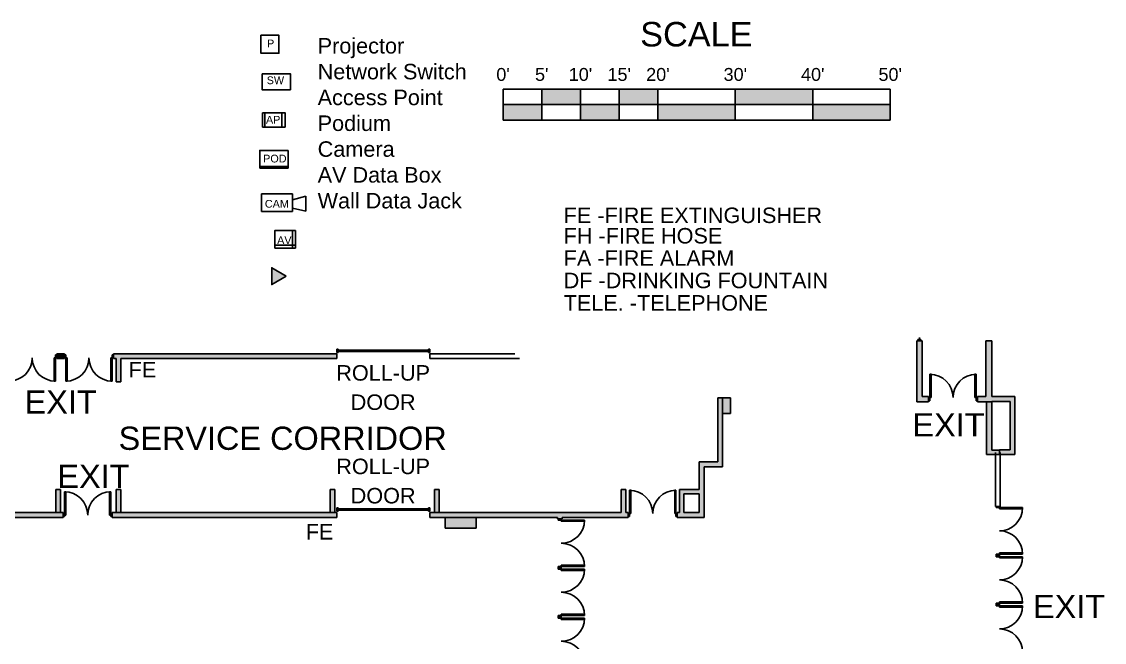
# Model space of a CAD drawing. Header units: inches. Extents: x 812 to 4511, y -5858 to -1979.
# Drawn here: x 2833 to 4511, y -2941 to -1979 of the extents above; entities that cross this region are included whole.
import ezdxf
from ezdxf.enums import TextEntityAlignment as Align

# ---------------------------------------------------------------- set-up
doc = ezdxf.new("R2010")
doc.units = ezdxf.units.IN
doc.header["$LTSCALE"] = 100
doc.header["$MEASUREMENT"] = 0
doc.layers.get('0').update_dxf_attribs({"linetype": 'CONTINUOUS'})
for name, color, linetype in [('ap_location', 50, 'CONTINUOUS'), ('av_location', 62, 'CONTINUOUS'), ('bldg_doors', 9, 'CONTINUOUS'), ('bldg_doors_service', 7, 'CONTINUOUS'), ('bldg_fire', 1, 'CONTINUOUS'), ('bldg_ges', 94, 'CONTINUOUS'), ('bldg_glass', 9, 'CONTINUOUS'), ('bldg_service_corridor', 94, 'CONTINUOUS'), ('bldg_text', 94, 'CONTINUOUS'), ('bldg_wallint', 9, 'CONTINUOUS'), ('bldg_wallintsol', 9, 'CONTINUOUS'), ('data_location', 110, 'CONTINUOUS'), ('Key', 120, 'CONTINUOUS'), ('switch_location', 40, 'CONTINUOUS')]:
    doc.layers.add(name, color=color, linetype=linetype)
doc.styles.add('bldgtx24', font='arial.ttf', dxfattribs={"height": 24})
doc.styles.add('bldgtx30', font='arial.ttf', dxfattribs={"height": 30})
doc.styles.add('bldgtx36', font='arial.ttf', dxfattribs={"height": 36})
doc.styles.add('bldgtx38', font='arial.ttf', dxfattribs={"height": 38})
doc.styles.add('bldgtx48', font='arial.ttf', dxfattribs={"height": 48})

# ---------------------------------------------------------------- blocks, each defined once
blk = doc.blocks.new('Ges_scale_ncp')
at = {"linetype": 'Continuous'}
for points in [[(-186.9, -67.8), (-246.9, -67.8), (-246.9, -91.8), (-186.9, -91.8)], [(-66.9, -67.8), (-126.9, -67.8), (-126.9, -91.8), (-66.9, -91.8)], [(173.1, -67.8), (53.1, -67.8), (53.1, -91.8), (173.1, -91.8)], [(-246.9, -91.8), (-306.9, -91.8), (-306.9, -115.8), (-246.9, -115.8)], [(-126.9, -91.8), (-186.9, -91.8), (-186.9, -115.8), (-126.9, -115.8)], [(53.1, -91.8), (-66.9, -91.8), (-66.9, -115.8), (53.1, -115.8)], [(293.1, -91.8), (173.1, -91.8), (173.1, -115.8), (293.1, -115.8)]]:
    blk.add_hatch(color=256, dxfattribs=at).paths.add_polyline_path(points)
for p, q in [((-306.9, -67.8), (-306.9, -91.8)), ((-246.9, -67.8), (-306.9, -67.8)), ((-246.9, -115.8), (-246.9, -67.8)), ((-186.9, -67.8), (-246.9, -67.8)), ((-186.9, -115.8), (-186.9, -67.8)), ((-126.9, -67.8), (-186.9, -67.8)), ((-126.9, -115.8), (-126.9, -67.8)), ((-66.9, -67.8), (-126.9, -67.8)), ((53.1, -67.8), (-66.9, -67.8)), ((-66.9, -115.8), (-66.9, -67.8)), ((53.1, -115.8), (53.1, -67.8)), ((173.1, -67.8), (53.1, -67.8)), ((293.1, -67.8), (173.1, -67.8)), ((173.1, -115.8), (173.1, -67.8)), ((293.1, -91.8), (293.1, -67.8)), ((-306.9, -91.8), (-246.9, -91.8)), ((-306.9, -115.8), (-306.9, -91.8)), ((-246.9, -91.8), (-186.9, -91.8)), ((-186.9, -91.8), (-126.9, -91.8)), ((-126.9, -91.8), (-66.9, -91.8)), ((-66.9, -91.8), (53.1, -91.8)), ((53.1, -91.8), (173.1, -91.8)), ((173.1, -91.8), (293.1, -91.8)), ((293.1, -91.8), (293.1, -115.8)), ((-246.9, -115.8), (-306.9, -115.8)), ((-186.9, -115.8), (-246.9, -115.8)), ((-126.9, -115.8), (-186.9, -115.8)), ((-66.9, -115.8), (-126.9, -115.8)), ((53.1, -115.8), (-66.9, -115.8)), ((173.1, -115.8), (53.1, -115.8)), ((293.1, -115.8), (173.1, -115.8))]:
    blk.add_line(p, q)
for s, height, style, p in [('SCALE', 38, 'bldgtx38', (-7.3, -1.8)), ("0'", 20, 'bldgtx24', (-306.9, -55.1)), ("5'", 20, 'bldgtx24', (-246.9, -55.1)), ("10'", 20, 'bldgtx24', (-186.9, -55.1)), ("15'", 20, 'bldgtx24', (-126.9, -55.1)), ("20'", 20, 'bldgtx24', (-66.9, -55.1)), ("30'", 20, 'bldgtx24', (53.1, -55.1)), ("40'", 20, 'bldgtx24', (173.1, -55.1)), ("50'", 20, 'bldgtx24', (293.1, -55.1))]:
    blk.add_text(s, height=height, dxfattribs=dict(style=style)).set_placement(p, align=Align.CENTER)

msp = doc.modelspace()

# ---------------------------------------------------------------- hatches: boundary and pattern name
at = {"layer": 'bldg_wallintsol'}
for points in [[(4228.6, -2473.4), (4220.5, -2473.4), (4220.5, -2567.9), (4238.6, -2567.9), (4238.6, -2559.7), (4228.6, -2559.7)], [(4336.6, -2473.4), (4327.6, -2473.4), (4327.6, -2559.7), (4314.6, -2559.7), (4314.6, -2567.9), (4336.6, -2567.9), (4336.6, -2567.2), (4365.1, -2567.2), (4365.1, -2642.2), (4348.6, -2642.2), (4348.6, -2649.7), (4372.6, -2649.7), (4372.6, -2559.7), (4336.6, -2559.7)], [(2899.5, -2493.7), (2887.5, -2493.7), (2887.5, -2501), (2899.5, -2501)], [(3321.5, -2493.7), (2983.1, -2493.7), (2975.5, -2493.7), (2975.5, -2501), (2979.5, -2501), (2979.5, -2537), (2986.7, -2537), (2986.7, -2501), (3321.5, -2501)], [(3931.5, -2561.9), (3919.5, -2561.9), (3919.5, -2585.9), (3931.5, -2585.9)], [(4348.6, -2643.1), (4336.6, -2643.1), (4336.6, -2567.9), (4328.5, -2567.9), (4328.5, -2649.7), (4348.6, -2649.7)], [(2893.2, -2703.7), (2886, -2703.7), (2886, -2739.7), (2893.2, -2739.7)], [(2986.7, -2703.7), (2979.5, -2703.7), (2979.5, -2739.7), (2986.7, -2739.7)], [(3318.6, -2703.7), (3311.4, -2703.7), (3311.4, -2739.7), (3318.6, -2739.7)], [(3773.2, -2739.7), (3769.5, -2739.7), (3769.5, -2703.7), (3762.3, -2703.7), (3762.3, -2739.7), (3465.5, -2739.7), (3465.5, -2747), (3663.4, -2747), (3663.4, -2749.1), (3670.7, -2749.1), (3670.7, -2747), (3769.5, -2747), (3773.2, -2747)], [(3480.1, -2703.7), (3472.8, -2703.7), (3472.8, -2739.7), (3480.1, -2739.7)], [(2897.5, -2739.7), (2373.5, -2739.7), (2373.5, -2747), (2897.5, -2747)], [(3321.5, -2739.7), (2973.5, -2739.7), (2973.5, -2747), (3321.5, -2747)], [(3537.5, -2763.8), (3537.5, -2747), (3489.5, -2747), (3489.5, -2763.8)]]:
    msp.add_hatch(color=256, dxfattribs=at).paths.add_polyline_path(points)
h = msp.add_hatch(color=256, dxfattribs=at)
h.paths.add_polyline_path([(3891, -2668.7), (3919.5, -2668.7), (3919.5, -2561.9), (3912.2, -2561.9), (3912.2, -2660.7), (3883, -2660.7), (3883, -2703.7), (3852.8, -2703.7), (3852.8, -2739.7), (3849.2, -2739.7), (3849.2, -2747), (3852.8, -2747), (3891, -2747)])
h.paths.add_polyline_path([(3883, -2710.4), (3883, -2739.7), (3859.4, -2739.7), (3859.4, -2710.4)], flags=16)
at = {"layer": 'data_location'}
h = msp.add_hatch(color=256, dxfattribs=at)
h.dxf.hatch_style = 1
h.paths.add_polyline_path([(3243.2, -2373.3), (3220.8, -2360.3), (3220.8, -2386.2)])

# ---------------------------------------------------------------- linework, layer by layer
at = {"layer": 'ap_location'}
for p, q in [((3209.9, -2120), (3209.9, -2142.3)), ((3236.4, -2120), (3236.4, -2142.3))]:
    msp.add_line(p, q, dxfattribs=at)
msp.add_lwpolyline([(3206.6, -2120), (3241.4, -2120), (3241.4, -2142.3), (3206.6, -2142.3)], close=True, dxfattribs=at)
at = {"layer": 'av_location'}
for p, q in [((3246.1, -2178.4), (3246.1, -2205.7)), ((3202.1, -2203.2), (3246.1, -2203.2)), ((3202.1, -2205.7), (3246.1, -2205.7)), ((3205, -2245.5), (3252.8, -2245.5)), ((3252.8, -2273.2), (3252.8, -2245.5)), ((3252.8, -2255.1), (3273.6, -2249.5)), ((3273.6, -2249.5), (3273.6, -2272.3)), ((3205, -2273.2), (3252.8, -2273.2)), ((3273.6, -2272.3), (3252.8, -2267.6)), ((3253, -2302.3), (3253, -2329.8)), ((3257.5, -2302.3), (3257.5, -2329.8)), ((3225.1, -2325.3), (3257.5, -2325.3)), ((3225.7, -2329.8), (3257.5, -2329.8))]:
    msp.add_line(p, q, dxfattribs=at)
msp.add_lwpolyline([(3204.1, -2000), (3231.9, -2000), (3231.9, -2027.7), (3204.1, -2027.7)], close=True, dxfattribs=at)
for points in [[(3202.1, -2205.7), (3202.1, -2178.4), (3246.1, -2178.4)], [(3205, -2273.2), (3205, -2245.5)], [(3225.7, -2329.8), (3225.7, -2302.3), (3257.5, -2302.3)], [(3225.7, -2329.8), (3225.7, -2302.3), (3257.5, -2302.3)]]:
    msp.add_lwpolyline(points, dxfattribs=at)
at = {"layer": 'bldg_doors'}
for p, q in [((2885.5, -2499.9), (2883.5, -2499.9)), ((2883.5, -2499.9), (2883.5, -2535.9)), ((2885.5, -2494.9), (2887.5, -2494.9)), ((2885.5, -2499.9), (2885.5, -2494.9)), ((2885.5, -2535.9), (2885.5, -2499.9)), ((2887.5, -2499.9), (2885.5, -2499.9)), ((2887.5, -2494.9), (2887.5, -2499.9)), ((2901.5, -2494.9), (2899.5, -2494.9)), ((2899.5, -2494.9), (2899.5, -2499.9)), ((2899.5, -2499.9), (2901.5, -2499.9)), ((2901.5, -2499.9), (2901.5, -2494.9)), ((2901.5, -2499.9), (2903.5, -2499.9)), ((2901.5, -2535.9), (2901.5, -2499.9)), ((2903.5, -2499.9), (2903.5, -2535.9)), ((2973.5, -2499.9), (2971.5, -2499.9)), ((2971.5, -2499.9), (2971.5, -2535.9)), ((2973.5, -2494.9), (2975.5, -2494.9)), ((2973.5, -2499.9), (2973.5, -2494.9)), ((2973.5, -2535.9), (2973.5, -2499.9)), ((2975.5, -2499.9), (2973.5, -2499.9)), ((2975.5, -2494.9), (2975.5, -2499.9)), ((4242.6, -2525.3), (4240.6, -2525.3)), ((4240.6, -2525.3), (4240.6, -2561.3)), ((4242.6, -2561.3), (4242.6, -2525.3)), ((4310.6, -2561.3), (4310.6, -2525.3)), ((4310.6, -2525.3), (4312.6, -2525.3)), ((4312.6, -2525.3), (4312.6, -2561.3)), ((2883.5, -2535.9), (2885.5, -2535.9)), ((2903.5, -2535.9), (2901.5, -2535.9)), ((2971.5, -2535.9), (2973.5, -2535.9)), ((4238.6, -2566.3), (4238.6, -2561.3)), ((4238.6, -2561.3), (4240.6, -2561.3)), ((4240.6, -2566.3), (4238.6, -2566.3)), ((4240.6, -2561.3), (4242.6, -2561.3)), ((4240.6, -2561.3), (4240.6, -2566.3)), ((4312.6, -2561.3), (4310.6, -2561.3)), ((4314.6, -2561.3), (4312.6, -2561.3)), ((4312.6, -2561.3), (4312.6, -2566.3)), ((4312.6, -2566.3), (4314.6, -2566.3)), ((4314.6, -2566.3), (4314.6, -2561.3)), ((2901.5, -2707.4), (2899.5, -2707.4)), ((2899.5, -2707.4), (2899.5, -2743.4)), ((2901.5, -2743.4), (2901.5, -2707.4)), ((2969.5, -2743.4), (2969.5, -2707.4)), ((2969.5, -2707.4), (2971.5, -2707.4)), ((2971.5, -2707.4), (2971.5, -2743.4)), ((3777.2, -2704.9), (3775.2, -2704.9)), ((3775.2, -2704.9), (3775.2, -2740.9)), ((3777.2, -2740.9), (3777.2, -2704.9)), ((3845.2, -2740.9), (3845.2, -2704.9)), ((3845.2, -2704.9), (3847.2, -2704.9)), ((3847.2, -2704.9), (3847.2, -2740.9)), ((4343.4, -2731.9), (4343.4, -2729.9)), ((4343.4, -2729.9), (4348.4, -2729.9)), ((4348.4, -2731.9), (4343.4, -2731.9)), ((4348.4, -2729.9), (4348.4, -2731.9)), ((4348.4, -2731.9), (4348.4, -2733.9)), ((4384.4, -2731.9), (4348.4, -2731.9)), ((4348.4, -2733.9), (4384.4, -2733.9)), ((4384.4, -2733.9), (4384.4, -2731.9)), ((2899.5, -2740.9), (2897.5, -2740.9)), ((2897.5, -2740.9), (2897.5, -2745.9)), ((2897.5, -2745.9), (2899.5, -2745.9)), ((2899.5, -2745.9), (2899.5, -2740.9)), ((2899.5, -2743.4), (2901.5, -2743.4)), ((2971.5, -2743.4), (2969.5, -2743.4)), ((2971.5, -2740.9), (2973.5, -2740.9)), ((2971.5, -2745.9), (2971.5, -2740.9)), ((2973.5, -2745.9), (2971.5, -2745.9)), ((2973.5, -2740.9), (2973.5, -2745.9)), ((3664.5, -2751.1), (3664.5, -2749.1)), ((3664.5, -2749.1), (3669.5, -2749.1)), ((3669.5, -2751.1), (3664.5, -2751.1)), ((3669.5, -2749.1), (3669.5, -2751.1)), ((3669.5, -2751.1), (3669.5, -2753.1)), ((3705.5, -2751.1), (3669.5, -2751.1)), ((3705.5, -2753.1), (3705.5, -2751.1)), ((3773.2, -2745.9), (3773.2, -2740.9)), ((3773.2, -2740.9), (3775.2, -2740.9)), ((3775.2, -2745.9), (3773.2, -2745.9)), ((3775.2, -2740.9), (3777.2, -2740.9)), ((3775.2, -2740.9), (3775.2, -2745.9)), ((3847.2, -2740.9), (3845.2, -2740.9)), ((3849.2, -2740.9), (3847.2, -2740.9)), ((3847.2, -2740.9), (3847.2, -2745.9)), ((3847.2, -2745.9), (3849.2, -2745.9)), ((3849.2, -2745.9), (3849.2, -2740.9)), ((3669.5, -2753.1), (3705.5, -2753.1)), ((4348.4, -2803.9), (4348.4, -2801.9)), ((4348.4, -2801.9), (4384.4, -2801.9)), ((4384.4, -2801.9), (4384.4, -2803.9)), ((4343.4, -2803.9), (4343.4, -2805.9)), ((4348.4, -2803.9), (4343.4, -2803.9)), ((4343.4, -2807.9), (4343.4, -2805.9)), ((4343.4, -2805.9), (4348.4, -2805.9)), ((4343.4, -2805.9), (4348.4, -2805.9)), ((4348.4, -2807.9), (4343.4, -2807.9)), ((4384.4, -2803.9), (4348.4, -2803.9)), ((4348.4, -2805.9), (4348.4, -2803.9)), ((4348.4, -2805.9), (4348.4, -2807.9)), ((4348.4, -2807.9), (4348.4, -2809.9)), ((4384.4, -2807.9), (4348.4, -2807.9)), ((4348.4, -2809.9), (4384.4, -2809.9)), ((4384.4, -2809.9), (4384.4, -2807.9)), ((3664.5, -2823.1), (3664.5, -2825.1)), ((3669.5, -2823.1), (3664.5, -2823.1)), ((3664.5, -2827.1), (3664.5, -2825.1)), ((3664.5, -2825.1), (3669.5, -2825.1)), ((3664.5, -2825.1), (3669.5, -2825.1)), ((3669.5, -2827.1), (3664.5, -2827.1)), ((3669.5, -2823.1), (3669.5, -2821.1)), ((3669.5, -2821.1), (3705.5, -2821.1)), ((3705.5, -2823.1), (3669.5, -2823.1)), ((3669.5, -2825.1), (3669.5, -2823.1)), ((3669.5, -2825.1), (3669.5, -2827.1)), ((3669.5, -2827.1), (3669.5, -2829.1)), ((3705.5, -2827.1), (3669.5, -2827.1)), ((3669.5, -2829.1), (3705.5, -2829.1)), ((3705.5, -2821.1), (3705.5, -2823.1)), ((3705.5, -2829.1), (3705.5, -2827.1)), ((4343.4, -2879.9), (4343.4, -2881.9)), ((4348.4, -2879.9), (4343.4, -2879.9)), ((4343.4, -2881.9), (4348.4, -2881.9)), ((4343.4, -2883.9), (4343.4, -2881.9)), ((4343.4, -2881.9), (4348.4, -2881.9)), ((4348.4, -2883.9), (4343.4, -2883.9)), ((4348.4, -2879.9), (4348.4, -2877.9)), ((4348.4, -2877.9), (4384.4, -2877.9)), ((4384.4, -2879.9), (4348.4, -2879.9)), ((4348.4, -2881.9), (4348.4, -2879.9)), ((4348.4, -2881.9), (4348.4, -2883.9)), ((4348.4, -2883.9), (4348.4, -2885.9)), ((4384.4, -2883.9), (4348.4, -2883.9)), ((4348.4, -2885.9), (4384.4, -2885.9)), ((4384.4, -2877.9), (4384.4, -2879.9)), ((4384.4, -2885.9), (4384.4, -2883.9)), ((3664.5, -2899.1), (3664.5, -2901.1)), ((3669.5, -2899.1), (3664.5, -2899.1)), ((3664.5, -2901.1), (3669.5, -2901.1)), ((3664.5, -2903.1), (3664.5, -2901.1)), ((3664.5, -2901.1), (3669.5, -2901.1)), ((3669.5, -2899.1), (3669.5, -2897.1)), ((3669.5, -2897.1), (3705.5, -2897.1)), ((3705.5, -2899.1), (3669.5, -2899.1)), ((3669.5, -2901.1), (3669.5, -2899.1)), ((3669.5, -2901.1), (3669.5, -2903.1)), ((3705.5, -2897.1), (3705.5, -2899.1)), ((3669.5, -2903.1), (3664.5, -2903.1)), ((3669.5, -2903.1), (3669.5, -2905.1)), ((3705.5, -2903.1), (3669.5, -2903.1)), ((3669.5, -2905.1), (3705.5, -2905.1)), ((3705.5, -2905.1), (3705.5, -2903.1))]:
    msp.add_line(p, q, dxfattribs=at)
at = {"layer": 'bldg_doors', "extrusion": (0, 0, -1)}
for centre, start, end in [((-2813.5, -2499.9), 180, 270), ((-2901.5, -2499.9), 180, 270), ((-4312.6, -2561.3), 0, 90), ((-2971.5, -2743.4), 0, 90), ((-3847.2, -2740.9), 0, 90), ((-4348.4, -2803.9), 90, 180), ((-3669.5, -2823.1), 90, 180), ((-4348.4, -2879.9), 90, 180), ((-3669.5, -2899.1), 90, 180), ((-4348.4, -2955.9), 90, 180), ((-3669.5, -2975.1), 90, 180)]:
    msp.add_arc(centre, 36, start, end, dxfattribs=at)
at = {"layer": 'bldg_doors'}
for centre, start, end in [((2885.5, -2499.9), 180, 270), ((2973.5, -2499.9), 180, 270), ((4240.6, -2561.3), 0, 90), ((2899.5, -2743.4), 0, 90), ((3775.2, -2740.9), 0, 90), ((4348.4, -2731.9), 270, 0), ((3669.5, -2751.1), 270, 0), ((4348.4, -2807.9), 270, 0), ((3669.5, -2827.1), 270, 0), ((4348.4, -2883.9), 270, 0), ((3669.5, -2903.1), 270, 0)]:
    msp.add_arc(centre, 36, start, end, dxfattribs=at)
at = {"layer": 'bldg_doors_service'}
for p, q in [((3323.5, -2486.4), (3321.5, -2486.4)), ((3321.5, -2486.4), (3321.5, -2491.4)), ((3321.5, -2491.4), (3323.5, -2491.4)), ((3323.5, -2491.4), (3323.5, -2486.4)), ((3463.5, -2487.9), (3323.5, -2487.9)), ((3323.5, -2487.9), (3323.5, -2489.9)), ((3323.5, -2489.9), (3463.5, -2489.9)), ((3463.5, -2486.4), (3465.5, -2486.4)), ((3463.5, -2491.4), (3463.5, -2486.4)), ((3463.5, -2489.9), (3463.5, -2487.9)), ((3465.5, -2491.4), (3463.5, -2491.4)), ((3465.5, -2486.4), (3465.5, -2491.4)), ((3321.5, -2737.4), (3321.5, -2732.4)), ((3321.5, -2732.4), (3323.5, -2732.4)), ((3323.5, -2732.4), (3323.5, -2737.4)), ((3323.5, -2735.9), (3323.5, -2733.9)), ((3323.5, -2733.9), (3463.5, -2733.9)), ((3465.5, -2732.4), (3463.5, -2732.4)), ((3463.5, -2732.4), (3463.5, -2737.4)), ((3463.5, -2733.9), (3463.5, -2735.9)), ((3465.5, -2737.4), (3465.5, -2732.4)), ((3323.5, -2737.4), (3321.5, -2737.4)), ((3463.5, -2735.9), (3323.5, -2735.9)), ((3463.5, -2737.4), (3465.5, -2737.4))]:
    msp.add_line(p, q, dxfattribs=at)
at = {"layer": 'bldg_glass'}
for p, q in [((4222.2, -2471.5), (4222.2, -2473.4)), ((4226.9, -2471.5), (4222.2, -2471.5)), ((4222.2, -2473.4), (4226.9, -2473.4)), ((4225.6, -2469.5), (4223.6, -2469.5)), ((4223.6, -2471.5), (4225.6, -2471.5)), ((4226.9, -2473.4), (4226.9, -2471.5))]:
    msp.add_line(p, q, dxfattribs=at)
at = {"layer": 'bldg_wallint'}
for p, q in [((4220.5, -2473.4), (4220.5, -2567.9)), ((4228.6, -2473.4), (4220.5, -2473.4)), ((4228.6, -2559.7), (4228.6, -2473.4)), ((4327.6, -2473.4), (4327.6, -2559.7)), ((4336.6, -2473.4), (4327.6, -2473.4)), ((4336.6, -2559.7), (4336.6, -2473.4)), ((2899.5, -2493.7), (2887.5, -2493.7)), ((2887.5, -2493.7), (2887.5, -2501)), ((2899.5, -2501), (2899.5, -2493.7)), ((2983.1, -2493.7), (2975.5, -2493.7)), ((2975.5, -2493.7), (2975.5, -2501)), ((3321.5, -2493.7), (2983.1, -2493.7)), ((3321.5, -2501), (3321.5, -2493.7)), ((3597.5, -2493.7), (3465.5, -2493.7)), ((3465.5, -2493.7), (3465.5, -2501)), ((2887.5, -2501), (2899.5, -2501)), ((2975.5, -2501), (2979.5, -2501)), ((2979.5, -2501), (2979.5, -2537)), ((2986.7, -2501), (3321.5, -2501)), ((2986.7, -2537), (2986.7, -2501)), ((3465.5, -2501), (3604.7, -2501)), ((2979.5, -2537), (2986.7, -2537)), ((3919.5, -2561.9), (3912.2, -2561.9)), ((3912.2, -2561.9), (3912.2, -2660.7)), ((3919.5, -2668.7), (3919.5, -2561.9)), ((3931.5, -2561.9), (3919.5, -2561.9)), ((3931.5, -2585.9), (3931.5, -2561.9)), ((4238.6, -2559.7), (4228.6, -2559.7)), ((4238.6, -2567.9), (4238.6, -2559.7)), ((4327.6, -2559.7), (4314.6, -2559.7)), ((4314.6, -2559.7), (4314.6, -2567.9)), ((4372.6, -2559.7), (4336.6, -2559.7)), ((4372.6, -2649.7), (4372.6, -2559.7)), ((4220.5, -2567.9), (4238.6, -2567.9)), ((4314.6, -2567.9), (4336.6, -2567.9)), ((4328.5, -2567.9), (4328.5, -2649.7)), ((4336.6, -2567.9), (4328.5, -2567.9)), ((4336.6, -2567.2), (4365.1, -2567.2)), ((4336.6, -2567.9), (4336.6, -2567.2)), ((4336.6, -2643.1), (4336.6, -2567.9)), ((4365.1, -2567.2), (4365.1, -2642.2)), ((3919.5, -2585.9), (3931.5, -2585.9)), ((4328.5, -2649.7), (4348.6, -2649.7)), ((4348.6, -2643.1), (4336.6, -2643.1)), ((4342.3, -2646.7), (4342.3, -2729.9)), ((4348.6, -2642.2), (4348.6, -2649.7)), ((4365.1, -2642.2), (4348.6, -2642.2)), ((4348.6, -2649.7), (4348.6, -2643.1)), ((4348.6, -2649.7), (4372.6, -2649.7)), ((4349.5, -2729.9), (4349.5, -2646.7)), ((3912.2, -2660.7), (3883, -2660.7)), ((3883, -2703.7), (3883, -2660.7)), ((3919.5, -2668.7), (3891, -2668.7)), ((3891, -2747), (3891, -2668.7)), ((2886, -2703.7), (2893.2, -2703.7)), ((2886, -2739.7), (2886, -2703.7)), ((2893.2, -2703.7), (2893.2, -2739.7)), ((2979.5, -2703.7), (2986.7, -2703.7)), ((2979.5, -2739.7), (2979.5, -2703.7)), ((2986.7, -2703.7), (2986.7, -2739.7)), ((3311.4, -2703.7), (3318.6, -2703.7)), ((3311.4, -2739.7), (3311.4, -2703.7)), ((3318.6, -2703.7), (3318.6, -2739.7)), ((3472.8, -2703.7), (3480.1, -2703.7)), ((3472.8, -2739.7), (3472.8, -2703.7)), ((3480.1, -2703.7), (3480.1, -2739.7)), ((3762.3, -2703.7), (3762.3, -2739.7)), ((3769.5, -2703.7), (3762.3, -2703.7)), ((3769.5, -2739.7), (3769.5, -2703.7)), ((3883, -2703.7), (3852.8, -2703.7)), ((3852.8, -2703.7), (3852.8, -2739.7)), ((3859.4, -2710.4), (3883, -2710.4)), ((3859.4, -2739.7), (3859.4, -2710.4)), ((3883, -2739.7), (3883, -2710.4)), ((4342.3, -2729.9), (4349.5, -2729.9)), ((2897.5, -2739.7), (2373.5, -2739.7)), ((2373.5, -2747), (2897.5, -2747)), ((2893.2, -2739.7), (2897.2, -2739.7)), ((2897.5, -2747), (2897.5, -2739.7)), ((2897.5, -2747), (2897.5, -2739.7)), ((3321.5, -2739.7), (2973.5, -2739.7)), ((2973.5, -2747), (2973.5, -2739.7)), ((2973.5, -2747), (2973.5, -2739.7)), ((2973.5, -2739.7), (2973.5, -2747)), ((2973.5, -2747), (3321.5, -2747)), ((3321.5, -2747), (3321.5, -2739.7)), ((3762.3, -2739.7), (3465.5, -2739.7)), ((3465.5, -2739.7), (3465.5, -2747)), ((3465.5, -2747), (3663.4, -2747)), ((3489.5, -2763.8), (3489.5, -2747)), ((3537.5, -2763.8), (3537.5, -2747)), ((3663.4, -2747), (3663.4, -2749.1)), ((3663.4, -2749.1), (3670.7, -2749.1)), ((3670.7, -2749.1), (3670.7, -2747)), ((3670.7, -2747), (3769.5, -2747)), ((3773.2, -2739.7), (3769.5, -2739.7)), ((3769.5, -2747), (3773.2, -2747)), ((3773.2, -2747), (3773.2, -2739.7)), ((3852.8, -2739.7), (3849.2, -2739.7)), ((3849.2, -2739.7), (3849.2, -2747)), ((3849.2, -2747), (3852.8, -2747)), ((3852.8, -2747), (3891, -2747)), ((3883, -2739.7), (3859.4, -2739.7)), ((3537.5, -2763.8), (3489.5, -2763.8))]:
    msp.add_line(p, q, dxfattribs=at)
at = {"layer": 'data_location'}
msp.add_lwpolyline([(3243.2, -2373.3), (3220.8, -2360.3), (3220.8, -2386.2)], close=True, dxfattribs=at)
at = {"layer": 'switch_location'}
msp.add_lwpolyline([(3205.8, -2059.6), (3249.7, -2059.6), (3249.7, -2084.4), (3205.8, -2084.4)], close=True, dxfattribs=at)

# ---------------------------------------------------------------- block references
at = {"layer": 'bldg_ges', "linetype": 'Continuous'}
msp.add_blockref('Ges_scale_ncp', (3886.1, -2015.5), dxfattribs=at)

# ---------------------------------------------------------------- texts
at = {"layer": 'ap_location', "insert": (3211.8, -2124.8), "char_height": 12, "attachment_point": 1, "style": 'bldgtx48'}
msp.add_mtext_dynamic_manual_height_columns('AP', width=42.772, gutter_width=240, heights=[0], dxfattribs=at)
at = {"layer": 'av_location', "char_height": 12, "attachment_point": 1, "style": 'bldgtx48'}
for s, width, insert in [('P', 42.772, (3213.5, -2006.6)), ('POD', 42.772, (3207.4, -2185)), ('CAM', 42.772, (3210.1, -2255.1)), ('AV', 51.127, (3229.1, -2311.5))]:
    msp.add_mtext_dynamic_manual_height_columns(s, width=width, gutter_width=240, heights=[0], dxfattribs=dict(at, insert=insert))
at = {"layer": 'bldg_fire', "style": 'bldgtx24'}
for s, p in [('FE -FIRE EXTINGUISHER', (3673.2, -2278.9)), ('FH -FIRE HOSE', (3673.2, -2310.6)), ('FA -FIRE ALARM', (3673.2, -2345.2)), ('DF -DRINKING FOUNTAIN', (3673.2, -2379.9)), ('TELE. -TELEPHONE', (3673.2, -2414.6))]:
    msp.add_text(s, height=24, dxfattribs=at).set_placement(p, align=Align.MIDDLE_LEFT)
at = {"layer": 'bldg_fire', "style": 'bldgtx36'}
for p in [(3020.4, -2530.1), (3294.9, -2781.3)]:
    msp.add_text('FE', height=24, dxfattribs=at).set_placement(p, align=Align.CENTER)
at = {"layer": 'bldg_service_corridor', "style": 'bldgtx36'}
msp.add_text('SERVICE CORRIDOR', height=36, dxfattribs=at).set_placement((3237.7, -2642.4), align=Align.CENTER)
at = {"layer": 'bldg_text'}
for s, height, style, p in [('ROLL-UP', 24, 'bldgtx30', (3393.4, -2535.1)), ('EXIT', 36, 'bldgtx36', (2893.6, -2586.2)), ('DOOR', 24, 'bldgtx30', (3393.4, -2580.5)), ('EXIT', 36, 'bldgtx36', (4269.6, -2621.6)), ('EXIT', 36, 'bldgtx36', (2944.5, -2701.5)), ('ROLL-UP', 24, 'bldgtx30', (3393.4, -2680)), ('DOOR', 24, 'bldgtx30', (3393.4, -2725.4)), ('EXIT', 36, 'bldgtx36', (4456.4, -2903.1))]:
    msp.add_text(s, height=height, dxfattribs=dict(at, style=style)).set_placement(p, align=Align.CENTER)
at = {"layer": 'Key', "insert": (3291.9, -2004.2), "char_height": 24, "attachment_point": 1, "style": 'bldgtx48'}
msp.add_mtext_dynamic_manual_height_columns('Projector\\PNetwork Switch{\\H1.85039x; }\\PAccess Point{\\H1.56479x; }\\PPodium{\\H1.64507x; }\\PCamera{\\H1.63536x; }\\PAV Data Box{\\H1.63647x; }\\PWall Data Jack{\\H1.62118x; }', width=568.088, gutter_width=240, heights=[458.3], dxfattribs=at)
at = {"layer": 'switch_location', "insert": (3212.9, -2063.7), "char_height": 12, "attachment_point": 1, "style": 'bldgtx48'}
msp.add_mtext_dynamic_manual_height_columns('SW', width=42.772, gutter_width=240, heights=[0], dxfattribs=at)

doc.saveas('drawing.dxf')
